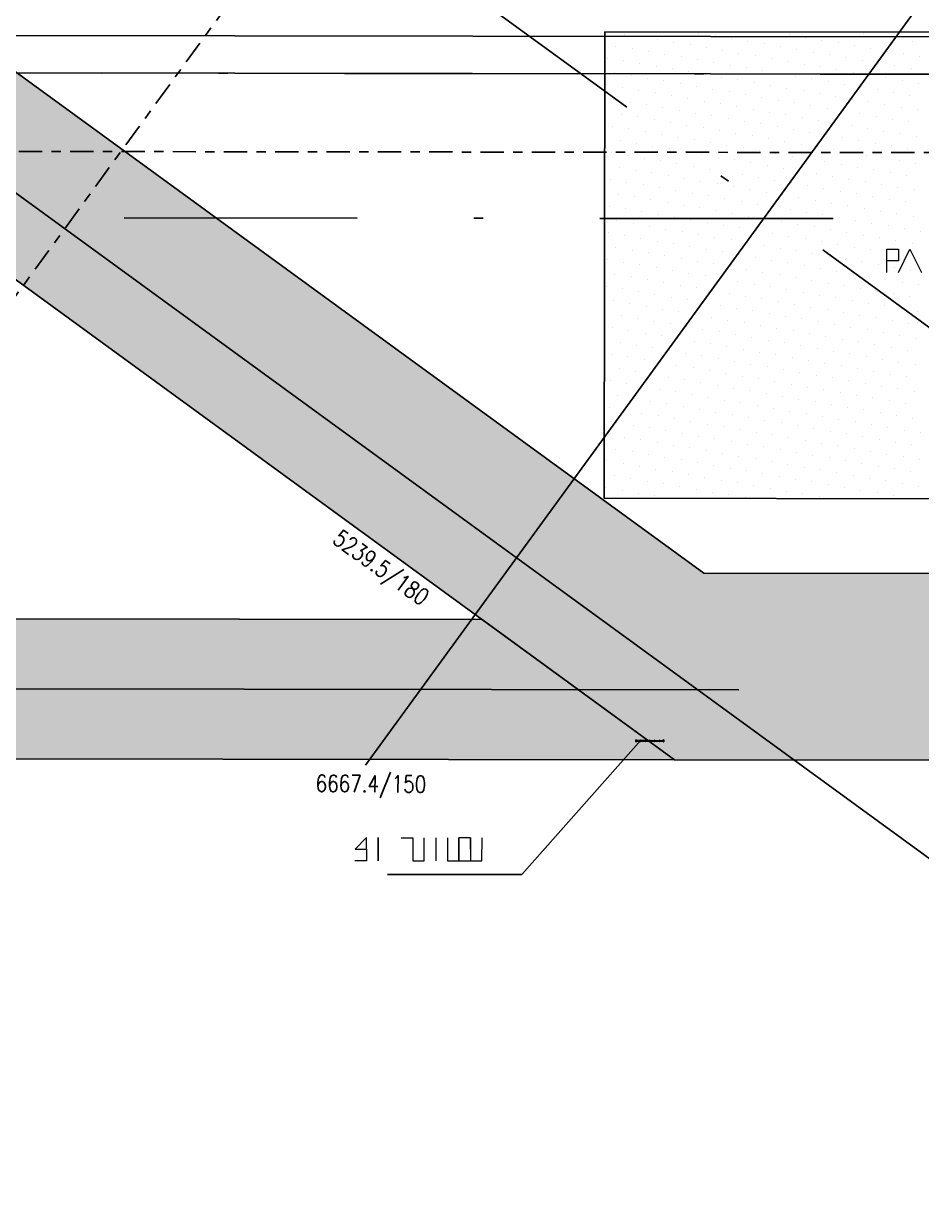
# Model space of a CAD drawing. Header units: millimetres. Extents: x 400382 to 401267, y 4543945 to 4544126.
# Drawn here: x 400726.16 to 400735.79, y 4544003.22 to 4544015.81 of the extents above; entities that cross this region are included whole.
import ezdxf
from ezdxf.enums import TextEntityAlignment as Align

# ---------------------------------------------------------------- set-up
doc = ezdxf.new("R2010")
doc.units = ezdxf.units.MM
for name, pattern in [('AKS', [3, 2.5, -0.25, 0, -0.25]), ('CENTER', [2, 1.25, -0.25, 0.25, -0.25]), ('CONTINU', [0]), ('DASHDOT2', [0.5, 0.25, -0.125, 0, -0.125])]:
    doc.linetypes.add(name, pattern=pattern)
for name, color, linetype in [('aks prota', 2, 'AKS'), ('kiriş prota', 6, 'Continuous'), ('kolon tarama prota', 252, 'Continuous'), ('lperde prota', 4, 'Continuous'), ('not yazısı prota', 6, 'Continuous'), ('not çizgisi prota', 4, 'Continuous'), ('perde prota', 1, 'Continuous'), ('PRT-AL-TUNEL_EKSENI', 14, 'DASHDOT2'), ('skesit prota', 7, 'Continuous'), ('st-s_kolon tarama', 252, 'Continuous'), ('st_s_su tutucu', 2, 'Continuous'), ('st_s_ölçü', 4, 'Continuous'), ('temel prota', 6, 'Continuous')]:
    doc.layers.add(name, color=color, linetype=linetype)
doc.styles.add('tkolon', font='romanstw.shx')

msp = doc.modelspace()

# ---------------------------------------------------------------- hatches: boundary and pattern name
at = {"layer": 'kolon tarama prota'}
h = msp.add_hatch(color=256, dxfattribs=at)
h.dxf.hatch_style = 1
h.paths.add_polyline_path([(400803.72632, 4544009.33707), (400715.93468, 4544073.28909), (400690.79298, 4544038.77523), (400692.00541, 4544037.89203), (400705.8401, 4544027.81608), (400705.82967, 4544017.50939), (400720.00495, 4544017.49169), (400733.14296, 4544007.9252), (400805.78903, 4544007.83448)])
h.paths.add_polyline_path([(400733.45489, 4544009.92483), (400720.72959, 4544019.1908), (400707.52936, 4544019.20728), (400707.54135, 4544028.80376), (400693.46935, 4544039.05249), (400716.49142, 4544070.65657), (400799.97638, 4544009.84175)], flags=16)
h.paths.add_polyline_path([(400750.0006, 4544017.95423), (400750.00216, 4544019.20424), (400747.90215, 4544019.20686), (400747.90058, 4544017.95685), (400746.43136, 4544017.95869), (400746.4411, 4544025.75874), (400750.64986, 4544025.75349), (400750.6483, 4544024.50348), (400752.74831, 4544024.50085), (400752.74935, 4544025.75086), (400762.30539, 4544025.73893), (400762.30436, 4544024.48873), (400764.03966, 4544024.48656), (400764.03148, 4544017.93671), (400761.73966, 4544017.93957), (400761.74122, 4544019.18958), (400759.64121, 4544019.1922), (400759.63964, 4544017.94219)], flags=0)
h.paths.add_polyline_path([(400750.30098, 4544018.25386), (400750.30254, 4544019.50387), (400747.60252, 4544019.50724), (400747.60096, 4544018.25723), (400746.73174, 4544018.25832), (400746.74073, 4544025.45836), (400750.34948, 4544025.45386), (400750.34792, 4544024.20385), (400753.04794, 4544024.20048), (400753.0495, 4544025.45049), (400762.00554, 4544025.4393), (400762.00398, 4544024.1891), (400763.73928, 4544024.18693), (400763.73185, 4544018.23709), (400762.04004, 4544018.2392), (400762.0416, 4544019.48921), (400759.34158, 4544019.49258), (400759.34002, 4544018.24257)], flags=0)
h.paths.add_polyline_path([(400728.48066, 4544057.22162), (400728.23818, 4544057.39825), (400729.41578, 4544059.01483), (400729.65826, 4544058.83819)], flags=0)
h = msp.add_hatch(color=256, dxfattribs=at)
h.dxf.hatch_style = 1
h.paths.add_polyline_path([(400733.14296, 4544007.9252), (400731.0794, 4544009.42779), (400667.58534, 4544009.50708), (400667.61644, 4544034.40725), (400689.44706, 4544034.37999), (400692.00541, 4544037.89203), (400690.79298, 4544038.77523), (400688.68464, 4544035.88095), (400666.4183, 4544035.90876), (400666.41512, 4544033.35874), (400666.01512, 4544033.35924), (400666.01462, 4544032.95924), (400666.41462, 4544032.95874), (400666.4075, 4544027.2587), (400666.0075, 4544027.2592), (400666.007, 4544026.8592), (400666.407, 4544026.8587), (400666.39476, 4544017.05863), (400665.99476, 4544017.05913), (400665.99426, 4544016.65913), (400666.39426, 4544016.65863), (400666.38715, 4544010.95859), (400665.98714, 4544010.95909), (400665.98664, 4544010.55909), (400666.38665, 4544010.55859), (400666.38346, 4544008.00857)])

# ---------------------------------------------------------------- linework, layer by layer
at = {"layer": 'aks prota', "ltscale": 10}
for p, q in [((400729.82769, 4544007.86582), (400757.32463, 4544045.61289)), ((400737.50905, 4544005.67262), (400688.48942, 4544041.38108)), ((400824.12934, 4544008.56158), (400660.93537, 4544008.76538))]:
    msp.add_line(p, q, dxfattribs=at)
at = {"layer": 'kiriş prota'}
msp.add_line((400665.99264, 4544015.35912), (400817.49366, 4544015.16992), dxfattribs=at)
at = {"layer": 'not yazısı prota'}
for p, q in [((400732.3874, 4544010.72617), (400732.39365, 4544015.7262)), ((400732.39365, 4544015.7262), (400741.39371, 4544015.71496)), ((400741.38746, 4544010.71493), (400732.3874, 4544010.72617))]:
    msp.add_line(p, q, dxfattribs=at)
at = {"layer": 'not çizgisi prota'}
msp.add_lwpolyline([(400732.78426, 4544008.13972), (400731.50488, 4544006.69388), (400730.06649, 4544006.69568)], dxfattribs=at)
at = {"layer": 'perde prota'}
for p, q in [((400720.72959, 4544019.1908), (400733.45489, 4544009.92483)), ((400733.14296, 4544007.9252), (400720.00495, 4544017.49169)), ((400733.45489, 4544009.92483), (400799.97638, 4544009.84175)), ((400731.0794, 4544009.42779), (400667.58534, 4544009.50708)), ((400733.14296, 4544007.9252), (400731.0794, 4544009.42779)), ((400666.38346, 4544008.00857), (400733.14296, 4544007.9252)), ((400805.78903, 4544007.83448), (400733.14296, 4544007.9252))]:
    msp.add_line(p, q, dxfattribs=at)
at = {"layer": 'PRT-AL-TUNEL_EKSENI', "ltscale": 10}
for p, q in [((400744.99527, 4544005.91038), (400691.19789, 4544045.09921)), ((400658.20408, 4544015.36885), (400821.39805, 4544015.16505)), ((400660.94168, 4544013.81542), (400824.13565, 4544013.61161))]:
    msp.add_line(p, q, dxfattribs=at)
at = {"layer": 'skesit prota', "linetype": 'CENTER', "ltscale": 0.2}
for p, q in [((400755.90468, 4544053.83686), (400717.41796, 4544001.00333)), ((400722.26236, 4544014.44816), (400801.22832, 4544014.34954))]:
    msp.add_line(p, q, dxfattribs=at)
at = {"layer": 'st-s_kolon tarama', "color": 253, "linetype": 'Continuous', "ltscale": 0.001}
for p, q in [((400732.60718, 4544015.70145), (400732.60718, 4544015.70145)), ((400732.78224, 4544015.67216), (400732.78224, 4544015.67216)), ((400733.40086, 4544015.71262), (400733.40086, 4544015.71262)), ((400733.57591, 4544015.68333), (400733.57591, 4544015.68333)), ((400734.19454, 4544015.72379), (400734.19454, 4544015.72379)), ((400734.36959, 4544015.6945), (400734.36959, 4544015.6945)), ((400734.54465, 4544015.66521), (400734.54465, 4544015.66521)), ((400735.16327, 4544015.70567), (400735.16327, 4544015.70567)), ((400735.33832, 4544015.67638), (400735.33832, 4544015.67638)), ((400732.51373, 4544015.57313), (400732.51373, 4544015.57313)), ((400732.68878, 4544015.54384), (400732.68878, 4544015.54384)), ((400732.95729, 4544015.64287), (400732.95729, 4544015.64287)), ((400733.13235, 4544015.61358), (400733.13235, 4544015.61358)), ((400733.3074, 4544015.58429), (400733.3074, 4544015.58429)), ((400733.48246, 4544015.555), (400733.48246, 4544015.555)), ((400733.75097, 4544015.65404), (400733.75097, 4544015.65404)), ((400733.92603, 4544015.62475), (400733.92603, 4544015.62475)), ((400734.10108, 4544015.59546), (400734.10108, 4544015.59546)), ((400734.27614, 4544015.56617), (400734.27614, 4544015.56617)), ((400734.45119, 4544015.53688), (400734.45119, 4544015.53688)), ((400734.7197, 4544015.63592), (400734.7197, 4544015.63592)), ((400734.89476, 4544015.60663), (400734.89476, 4544015.60663)), ((400735.06981, 4544015.57734), (400735.06981, 4544015.57734)), ((400735.24487, 4544015.54805), (400735.24487, 4544015.54805)), ((400735.51338, 4544015.64709), (400735.51338, 4544015.64709)), ((400735.68844, 4544015.6178), (400735.68844, 4544015.6178)), ((400732.42027, 4544015.4448), (400732.42027, 4544015.4448)), ((400732.59533, 4544015.41551), (400732.59533, 4544015.41551)), ((400732.86384, 4544015.51455), (400732.86384, 4544015.51455)), ((400733.03889, 4544015.48526), (400733.03889, 4544015.48526)), ((400733.21395, 4544015.45597), (400733.21395, 4544015.45597)), ((400733.389, 4544015.42668), (400733.389, 4544015.42668)), ((400733.65752, 4544015.52571), (400733.65752, 4544015.52571)), ((400733.83257, 4544015.49642), (400733.83257, 4544015.49642)), ((400734.00763, 4544015.46713), (400734.00763, 4544015.46713)), ((400734.18268, 4544015.43784), (400734.18268, 4544015.43784)), ((400734.35774, 4544015.40855), (400734.35774, 4544015.40855)), ((400734.62625, 4544015.50759), (400734.62625, 4544015.50759)), ((400734.8013, 4544015.4783), (400734.8013, 4544015.4783)), ((400734.97636, 4544015.44901), (400734.97636, 4544015.44901)), ((400735.15142, 4544015.41972), (400735.15142, 4544015.41972)), ((400735.41993, 4544015.51876), (400735.41993, 4544015.51876)), ((400735.59498, 4544015.48947), (400735.59498, 4544015.48947)), ((400735.77004, 4544015.46018), (400735.77004, 4544015.46018)), ((400732.50187, 4544015.28718), (400732.50187, 4544015.28718)), ((400732.77038, 4544015.38622), (400732.77038, 4544015.38622)), ((400732.94544, 4544015.35693), (400732.94544, 4544015.35693)), ((400733.12049, 4544015.32764), (400733.12049, 4544015.32764)), ((400733.29555, 4544015.29835), (400733.29555, 4544015.29835)), ((400733.56406, 4544015.39739), (400733.56406, 4544015.39739)), ((400733.73912, 4544015.3681), (400733.73912, 4544015.3681)), ((400733.91417, 4544015.33881), (400733.91417, 4544015.33881)), ((400734.08923, 4544015.30951), (400734.08923, 4544015.30951)), ((400734.53279, 4544015.37926), (400734.53279, 4544015.37926)), ((400734.70785, 4544015.34997), (400734.70785, 4544015.34997)), ((400734.88291, 4544015.32068), (400734.88291, 4544015.32068)), ((400735.05796, 4544015.29139), (400735.05796, 4544015.29139)), ((400735.32647, 4544015.39043), (400735.32647, 4544015.39043)), ((400735.50153, 4544015.36114), (400735.50153, 4544015.36114)), ((400735.67658, 4544015.33185), (400735.67658, 4544015.33185)), ((400732.40842, 4544015.15885), (400732.40842, 4544015.15885)), ((400732.67693, 4544015.25789), (400732.67693, 4544015.25789)), ((400732.85198, 4544015.2286), (400732.85198, 4544015.2286)), ((400733.02704, 4544015.19931), (400733.02704, 4544015.19931)), ((400733.2021, 4544015.17002), (400733.2021, 4544015.17002)), ((400733.47061, 4544015.26906), (400733.47061, 4544015.26906)), ((400733.64566, 4544015.23977), (400733.64566, 4544015.23977)), ((400733.82072, 4544015.21048), (400733.82072, 4544015.21048)), ((400733.99577, 4544015.18119), (400733.99577, 4544015.18119)), ((400734.26428, 4544015.28022), (400734.26428, 4544015.28022)), ((400734.43934, 4544015.25093), (400734.43934, 4544015.25093)), ((400734.6144, 4544015.22164), (400734.6144, 4544015.22164)), ((400734.78945, 4544015.19235), (400734.78945, 4544015.19235)), ((400734.96451, 4544015.16306), (400734.96451, 4544015.16306)), ((400735.23302, 4544015.2621), (400735.23302, 4544015.2621)), ((400735.40807, 4544015.23281), (400735.40807, 4544015.23281)), ((400735.58313, 4544015.20352), (400735.58313, 4544015.20352)), ((400735.75818, 4544015.17423), (400735.75818, 4544015.17423)), ((400732.58347, 4544015.12956), (400732.58347, 4544015.12956)), ((400732.75853, 4544015.10027), (400732.75853, 4544015.10027)), ((400732.93359, 4544015.07098), (400732.93359, 4544015.07098)), ((400733.10864, 4544015.04169), (400733.10864, 4544015.04169)), ((400733.37715, 4544015.14073), (400733.37715, 4544015.14073)), ((400733.55221, 4544015.11144), (400733.55221, 4544015.11144)), ((400733.72726, 4544015.08215), (400733.72726, 4544015.08215)), ((400733.90232, 4544015.05286), (400733.90232, 4544015.05286)), ((400734.17083, 4544015.1519), (400734.17083, 4544015.1519)), ((400734.34589, 4544015.12261), (400734.34589, 4544015.12261)), ((400734.52094, 4544015.09332), (400734.52094, 4544015.09332)), ((400734.696, 4544015.06403), (400734.696, 4544015.06403)), ((400734.87105, 4544015.03474), (400734.87105, 4544015.03474)), ((400735.13956, 4544015.13377), (400735.13956, 4544015.13377)), ((400735.31462, 4544015.10448), (400735.31462, 4544015.10448)), ((400735.48967, 4544015.07519), (400735.48967, 4544015.07519)), ((400735.66473, 4544015.0459), (400735.66473, 4544015.0459)), ((400732.49002, 4544015.00123), (400732.49002, 4544015.00123)), ((400732.66508, 4544014.97194), (400732.66508, 4544014.97194)), ((400732.84013, 4544014.94265), (400732.84013, 4544014.94265)), ((400733.01519, 4544014.91336), (400733.01519, 4544014.91336)), ((400733.2837, 4544015.0124), (400733.2837, 4544015.0124)), ((400733.45875, 4544014.98311), (400733.45875, 4544014.98311)), ((400733.63381, 4544014.95382), (400733.63381, 4544014.95382)), ((400733.80886, 4544014.92453), (400733.80886, 4544014.92453)), ((400734.07737, 4544015.02357), (400734.07737, 4544015.02357)), ((400734.25243, 4544014.99428), (400734.25243, 4544014.99428)), ((400734.42749, 4544014.96499), (400734.42749, 4544014.96499)), ((400734.60254, 4544014.9357), (400734.60254, 4544014.9357)), ((400734.7776, 4544014.90641), (400734.7776, 4544014.90641)), ((400735.04611, 4544015.00545), (400735.04611, 4544015.00545)), ((400735.22116, 4544014.97616), (400735.22116, 4544014.97616)), ((400735.39622, 4544014.94687), (400735.39622, 4544014.94687)), ((400735.57128, 4544014.91758), (400735.57128, 4544014.91758)), ((400732.39657, 4544014.8729), (400732.39657, 4544014.8729)), ((400732.57162, 4544014.84361), (400732.57162, 4544014.84361)), ((400732.74668, 4544014.81432), (400732.74668, 4544014.81432)), ((400732.92173, 4544014.78503), (400732.92173, 4544014.78503)), ((400733.19024, 4544014.88407), (400733.19024, 4544014.88407)), ((400733.3653, 4544014.85478), (400733.3653, 4544014.85478)), ((400733.54035, 4544014.82549), (400733.54035, 4544014.82549)), ((400733.71541, 4544014.7962), (400733.71541, 4544014.7962)), ((400733.98392, 4544014.89524), (400733.98392, 4544014.89524)), ((400734.15898, 4544014.86595), (400734.15898, 4544014.86595)), ((400734.33403, 4544014.83666), (400734.33403, 4544014.83666)), ((400734.50909, 4544014.80737), (400734.50909, 4544014.80737)), ((400734.68414, 4544014.77808), (400734.68414, 4544014.77808)), ((400734.95265, 4544014.87712), (400734.95265, 4544014.87712)), ((400735.12771, 4544014.84783), (400735.12771, 4544014.84783)), ((400735.30277, 4544014.81854), (400735.30277, 4544014.81854)), ((400735.47782, 4544014.78925), (400735.47782, 4544014.78925)), ((400735.74633, 4544014.88829), (400735.74633, 4544014.88829)), ((400732.47817, 4544014.71528), (400732.47817, 4544014.71528)), ((400732.65322, 4544014.68599), (400732.65322, 4544014.68599)), ((400732.82828, 4544014.6567), (400732.82828, 4544014.6567)), ((400733.09679, 4544014.75574), (400733.09679, 4544014.75574)), ((400733.27184, 4544014.72645), (400733.27184, 4544014.72645)), ((400733.4469, 4544014.69716), (400733.4469, 4544014.69716)), ((400733.62196, 4544014.66787), (400733.62196, 4544014.66787)), ((400733.89047, 4544014.76691), (400733.89047, 4544014.76691)), ((400734.06552, 4544014.73762), (400734.06552, 4544014.73762)), ((400734.24058, 4544014.70833), (400734.24058, 4544014.70833)), ((400734.41563, 4544014.67904), (400734.41563, 4544014.67904)), ((400734.8592, 4544014.74879), (400734.8592, 4544014.74879)), ((400735.03425, 4544014.7195), (400735.03425, 4544014.7195)), ((400735.20931, 4544014.69021), (400735.20931, 4544014.69021)), ((400735.38437, 4544014.66092), (400735.38437, 4544014.66092)), ((400735.65288, 4544014.75996), (400735.65288, 4544014.75996)), ((400732.55977, 4544014.55767), (400732.55977, 4544014.55767)), ((400732.73482, 4544014.52838), (400732.73482, 4544014.52838)), ((400733.00333, 4544014.62741), (400733.00333, 4544014.62741)), ((400733.17839, 4544014.59812), (400733.17839, 4544014.59812)), ((400733.35345, 4544014.56883), (400733.35345, 4544014.56883)), ((400733.5285, 4544014.53954), (400733.5285, 4544014.53954)), ((400733.79701, 4544014.63858), (400733.79701, 4544014.63858)), ((400733.97207, 4544014.60929), (400733.97207, 4544014.60929)), ((400734.14712, 4544014.58), (400734.14712, 4544014.58)), ((400734.32218, 4544014.55071), (400734.32218, 4544014.55071)), ((400734.59069, 4544014.64975), (400734.59069, 4544014.64975)), ((400734.76574, 4544014.62046), (400734.76574, 4544014.62046)), ((400734.9408, 4544014.59117), (400734.9408, 4544014.59117)), ((400735.11586, 4544014.56188), (400735.11586, 4544014.56188)), ((400735.29091, 4544014.53259), (400735.29091, 4544014.53259)), ((400735.55942, 4544014.63163), (400735.55942, 4544014.63163)), ((400735.73448, 4544014.60234), (400735.73448, 4544014.60234)), ((400732.46631, 4544014.42934), (400732.46631, 4544014.42934)), ((400732.64137, 4544014.40005), (400732.64137, 4544014.40005)), ((400732.90988, 4544014.49909), (400732.90988, 4544014.49909)), ((400733.08494, 4544014.4698), (400733.08494, 4544014.4698)), ((400733.25999, 4544014.44051), (400733.25999, 4544014.44051)), ((400733.43505, 4544014.41122), (400733.43505, 4544014.41122)), ((400733.70356, 4544014.51025), (400733.70356, 4544014.51025)), ((400733.87861, 4544014.48096), (400733.87861, 4544014.48096)), ((400734.05367, 4544014.45167), (400734.05367, 4544014.45167)), ((400734.22872, 4544014.42238), (400734.22872, 4544014.42238)), ((400734.49723, 4544014.52142), (400734.49723, 4544014.52142)), ((400734.67229, 4544014.49213), (400734.67229, 4544014.49213)), ((400734.84735, 4544014.46284), (400734.84735, 4544014.46284)), ((400735.0224, 4544014.43355), (400735.0224, 4544014.43355)), ((400735.19746, 4544014.40426), (400735.19746, 4544014.40426)), ((400735.46597, 4544014.5033), (400735.46597, 4544014.5033)), ((400735.64102, 4544014.47401), (400735.64102, 4544014.47401)), ((400732.81643, 4544014.37076), (400732.81643, 4544014.37076)), ((400732.99148, 4544014.34147), (400732.99148, 4544014.34147)), ((400733.16654, 4544014.31218), (400733.16654, 4544014.31218)), ((400733.34159, 4544014.28289), (400733.34159, 4544014.28289)), ((400733.6101, 4544014.38192), (400733.6101, 4544014.38192)), ((400733.78516, 4544014.35263), (400733.78516, 4544014.35263)), ((400733.96021, 4544014.32334), (400733.96021, 4544014.32334)), ((400734.13527, 4544014.29405), (400734.13527, 4544014.29405)), ((400734.40378, 4544014.39309), (400734.40378, 4544014.39309)), ((400734.57884, 4544014.3638), (400734.57884, 4544014.3638)), ((400734.75389, 4544014.33451), (400734.75389, 4544014.33451)), ((400734.92895, 4544014.30522), (400734.92895, 4544014.30522)), ((400735.104, 4544014.27593), (400735.104, 4544014.27593)), ((400735.37251, 4544014.37497), (400735.37251, 4544014.37497)), ((400735.54757, 4544014.34568), (400735.54757, 4544014.34568)), ((400735.72262, 4544014.31639), (400735.72262, 4544014.31639)), ((400732.54792, 4544014.27172), (400732.54792, 4544014.27172)), ((400732.72297, 4544014.24243), (400732.72297, 4544014.24243)), ((400732.89803, 4544014.21314), (400732.89803, 4544014.21314)), ((400733.07308, 4544014.18385), (400733.07308, 4544014.18385)), ((400733.24814, 4544014.15456), (400733.24814, 4544014.15456)), ((400733.51665, 4544014.2536), (400733.51665, 4544014.2536)), ((400733.6917, 4544014.22431), (400733.6917, 4544014.22431)), ((400733.86676, 4544014.19502), (400733.86676, 4544014.19502)), ((400734.04182, 4544014.16573), (400734.04182, 4544014.16573)), ((400734.31033, 4544014.26476), (400734.31033, 4544014.26476)), ((400734.48538, 4544014.23547), (400734.48538, 4544014.23547)), ((400734.66044, 4544014.20618), (400734.66044, 4544014.20618)), ((400734.83549, 4544014.17689), (400734.83549, 4544014.17689)), ((400735.27906, 4544014.24664), (400735.27906, 4544014.24664)), ((400735.45411, 4544014.21735), (400735.45411, 4544014.21735)), ((400735.62917, 4544014.18806), (400735.62917, 4544014.18806)), ((400732.45446, 4544014.14339), (400732.45446, 4544014.14339)), ((400732.62952, 4544014.1141), (400732.62952, 4544014.1141)), ((400732.80457, 4544014.08481), (400732.80457, 4544014.08481)), ((400732.97963, 4544014.05552), (400732.97963, 4544014.05552)), ((400733.15468, 4544014.02623), (400733.15468, 4544014.02623)), ((400733.42319, 4544014.12527), (400733.42319, 4544014.12527)), ((400733.59825, 4544014.09598), (400733.59825, 4544014.09598)), ((400733.77331, 4544014.06669), (400733.77331, 4544014.06669)), ((400733.94836, 4544014.0374), (400733.94836, 4544014.0374)), ((400734.21687, 4544014.13644), (400734.21687, 4544014.13644)), ((400734.39193, 4544014.10715), (400734.39193, 4544014.10715)), ((400734.56698, 4544014.07786), (400734.56698, 4544014.07786)), ((400734.74204, 4544014.04857), (400734.74204, 4544014.04857)), ((400735.01055, 4544014.1476), (400735.01055, 4544014.1476)), ((400735.1856, 4544014.11831), (400735.1856, 4544014.11831)), ((400735.36066, 4544014.08902), (400735.36066, 4544014.08902)), ((400735.53572, 4544014.05973), (400735.53572, 4544014.05973)), ((400735.71077, 4544014.03044), (400735.71077, 4544014.03044)), ((400732.53606, 4544013.98577), (400732.53606, 4544013.98577)), ((400732.71112, 4544013.95648), (400732.71112, 4544013.95648)), ((400732.88617, 4544013.92719), (400732.88617, 4544013.92719)), ((400733.06123, 4544013.8979), (400733.06123, 4544013.8979)), ((400733.32974, 4544013.99694), (400733.32974, 4544013.99694)), ((400733.5048, 4544013.96765), (400733.5048, 4544013.96765)), ((400733.67985, 4544013.93836), (400733.67985, 4544013.93836)), ((400733.85491, 4544013.90907), (400733.85491, 4544013.90907)), ((400734.12342, 4544014.00811), (400734.12342, 4544014.00811)), ((400734.29847, 4544013.97882), (400734.29847, 4544013.97882)), ((400734.47353, 4544013.94953), (400734.47353, 4544013.94953)), ((400734.64858, 4544013.92024), (400734.64858, 4544013.92024)), ((400734.91709, 4544014.01928), (400734.91709, 4544014.01928)), ((400735.09215, 4544013.98999), (400735.09215, 4544013.98999)), ((400735.26721, 4544013.9607), (400735.26721, 4544013.9607)), ((400735.44226, 4544013.93141), (400735.44226, 4544013.93141)), ((400735.61732, 4544013.90212), (400735.61732, 4544013.90212)), ((400732.44261, 4544013.85744), (400732.44261, 4544013.85744)), ((400732.61766, 4544013.82815), (400732.61766, 4544013.82815)), ((400732.79272, 4544013.79886), (400732.79272, 4544013.79886)), ((400733.23629, 4544013.86861), (400733.23629, 4544013.86861)), ((400733.41134, 4544013.83932), (400733.41134, 4544013.83932)), ((400733.5864, 4544013.81003), (400733.5864, 4544013.81003)), ((400733.76145, 4544013.78074), (400733.76145, 4544013.78074)), ((400734.02996, 4544013.87978), (400734.02996, 4544013.87978)), ((400734.20502, 4544013.85049), (400734.20502, 4544013.85049)), ((400734.38007, 4544013.8212), (400734.38007, 4544013.8212)), ((400734.55513, 4544013.79191), (400734.55513, 4544013.79191)), ((400734.82364, 4544013.89095), (400734.82364, 4544013.89095)), ((400734.9987, 4544013.86166), (400734.9987, 4544013.86166)), ((400735.17375, 4544013.83237), (400735.17375, 4544013.83237)), ((400735.34881, 4544013.80308), (400735.34881, 4544013.80308)), ((400735.52386, 4544013.77379), (400735.52386, 4544013.77379)), ((400732.52421, 4544013.69982), (400732.52421, 4544013.69982)), ((400732.69927, 4544013.67053), (400732.69927, 4544013.67053)), ((400732.96778, 4544013.76957), (400732.96778, 4544013.76957)), ((400733.14283, 4544013.74028), (400733.14283, 4544013.74028)), ((400733.31789, 4544013.71099), (400733.31789, 4544013.71099)), ((400733.49294, 4544013.6817), (400733.49294, 4544013.6817)), ((400733.668, 4544013.65241), (400733.668, 4544013.65241)), ((400733.93651, 4544013.75145), (400733.93651, 4544013.75145)), ((400734.11156, 4544013.72216), (400734.11156, 4544013.72216)), ((400734.28662, 4544013.69287), (400734.28662, 4544013.69287)), ((400734.46168, 4544013.66358), (400734.46168, 4544013.66358)), ((400734.73019, 4544013.76262), (400734.73019, 4544013.76262)), ((400734.90524, 4544013.73333), (400734.90524, 4544013.73333)), ((400735.0803, 4544013.70404), (400735.0803, 4544013.70404)), ((400735.25535, 4544013.67475), (400735.25535, 4544013.67475)), ((400735.43041, 4544013.64546), (400735.43041, 4544013.64546)), ((400735.69892, 4544013.7445), (400735.69892, 4544013.7445)), ((400732.43075, 4544013.5715), (400732.43075, 4544013.5715)), ((400732.60581, 4544013.54221), (400732.60581, 4544013.54221)), ((400732.87432, 4544013.64124), (400732.87432, 4544013.64124)), ((400733.04938, 4544013.61195), (400733.04938, 4544013.61195)), ((400733.22443, 4544013.58266), (400733.22443, 4544013.58266)), ((400733.39949, 4544013.55337), (400733.39949, 4544013.55337)), ((400733.57454, 4544013.52408), (400733.57454, 4544013.52408)), ((400733.84305, 4544013.62312), (400733.84305, 4544013.62312)), ((400734.01811, 4544013.59383), (400734.01811, 4544013.59383)), ((400734.19317, 4544013.56454), (400734.19317, 4544013.56454)), ((400734.36822, 4544013.53525), (400734.36822, 4544013.53525)), ((400734.63673, 4544013.63429), (400734.63673, 4544013.63429)), ((400734.81179, 4544013.605), (400734.81179, 4544013.605)), ((400734.98684, 4544013.57571), (400734.98684, 4544013.57571)), ((400735.1619, 4544013.54642), (400735.1619, 4544013.54642)), ((400735.60546, 4544013.61617), (400735.60546, 4544013.61617)), ((400735.78052, 4544013.58688), (400735.78052, 4544013.58688)), ((400732.51236, 4544013.41388), (400732.51236, 4544013.41388)), ((400732.78087, 4544013.51292), (400732.78087, 4544013.51292)), ((400732.95592, 4544013.48363), (400732.95592, 4544013.48363)), ((400733.13098, 4544013.45433), (400733.13098, 4544013.45433)), ((400733.30603, 4544013.42504), (400733.30603, 4544013.42504)), ((400733.48109, 4544013.39575), (400733.48109, 4544013.39575)), ((400733.7496, 4544013.49479), (400733.7496, 4544013.49479)), ((400733.92466, 4544013.4655), (400733.92466, 4544013.4655)), ((400734.09971, 4544013.43621), (400734.09971, 4544013.43621)), ((400734.27477, 4544013.40692), (400734.27477, 4544013.40692)), ((400734.54328, 4544013.50596), (400734.54328, 4544013.50596)), ((400734.71833, 4544013.47667), (400734.71833, 4544013.47667)), ((400734.89339, 4544013.44738), (400734.89339, 4544013.44738)), ((400735.06844, 4544013.41809), (400735.06844, 4544013.41809)), ((400735.33695, 4544013.51713), (400735.33695, 4544013.51713)), ((400735.51201, 4544013.48784), (400735.51201, 4544013.48784)), ((400735.68707, 4544013.45855), (400735.68707, 4544013.45855)), ((400732.4189, 4544013.28555), (400732.4189, 4544013.28555)), ((400732.68741, 4544013.38459), (400732.68741, 4544013.38459)), ((400732.86247, 4544013.3553), (400732.86247, 4544013.3553)), ((400733.03752, 4544013.32601), (400733.03752, 4544013.32601)), ((400733.21258, 4544013.29672), (400733.21258, 4544013.29672)), ((400733.38764, 4544013.26743), (400733.38764, 4544013.26743)), ((400733.65615, 4544013.36646), (400733.65615, 4544013.36646)), ((400733.8312, 4544013.33717), (400733.8312, 4544013.33717)), ((400734.00626, 4544013.30788), (400734.00626, 4544013.30788)), ((400734.18131, 4544013.27859), (400734.18131, 4544013.27859)), ((400734.44982, 4544013.37763), (400734.44982, 4544013.37763)), ((400734.62488, 4544013.34834), (400734.62488, 4544013.34834)), ((400734.79993, 4544013.31905), (400734.79993, 4544013.31905)), ((400734.97499, 4544013.28976), (400734.97499, 4544013.28976)), ((400735.2435, 4544013.3888), (400735.2435, 4544013.3888)), ((400735.41856, 4544013.35951), (400735.41856, 4544013.35951)), ((400735.59361, 4544013.33022), (400735.59361, 4544013.33022)), ((400735.76867, 4544013.30093), (400735.76867, 4544013.30093)), ((400732.59396, 4544013.25626), (400732.59396, 4544013.25626)), ((400732.76901, 4544013.22697), (400732.76901, 4544013.22697)), ((400732.94407, 4544013.19768), (400732.94407, 4544013.19768)), ((400733.11912, 4544013.16839), (400733.11912, 4544013.16839)), ((400733.56269, 4544013.23814), (400733.56269, 4544013.23814)), ((400733.73775, 4544013.20885), (400733.73775, 4544013.20885)), ((400733.9128, 4544013.17956), (400733.9128, 4544013.17956)), ((400734.08786, 4544013.15027), (400734.08786, 4544013.15027)), ((400734.35637, 4544013.2493), (400734.35637, 4544013.2493)), ((400734.53142, 4544013.22001), (400734.53142, 4544013.22001)), ((400734.70648, 4544013.19072), (400734.70648, 4544013.19072)), ((400734.88154, 4544013.16143), (400734.88154, 4544013.16143)), ((400735.15005, 4544013.26047), (400735.15005, 4544013.26047)), ((400735.3251, 4544013.23118), (400735.3251, 4544013.23118)), ((400735.50016, 4544013.20189), (400735.50016, 4544013.20189)), ((400735.67521, 4544013.1726), (400735.67521, 4544013.1726)), ((400732.5005, 4544013.12793), (400732.5005, 4544013.12793)), ((400732.67556, 4544013.09864), (400732.67556, 4544013.09864)), ((400732.85061, 4544013.06935), (400732.85061, 4544013.06935)), ((400733.02567, 4544013.04006), (400733.02567, 4544013.04006)), ((400733.29418, 4544013.1391), (400733.29418, 4544013.1391)), ((400733.46924, 4544013.10981), (400733.46924, 4544013.10981)), ((400733.64429, 4544013.08052), (400733.64429, 4544013.08052)), ((400733.81935, 4544013.05123), (400733.81935, 4544013.05123)), ((400733.9944, 4544013.02194), (400733.9944, 4544013.02194)), ((400734.26291, 4544013.12098), (400734.26291, 4544013.12098)), ((400734.43797, 4544013.09169), (400734.43797, 4544013.09169)), ((400734.61303, 4544013.0624), (400734.61303, 4544013.0624)), ((400734.78808, 4544013.03311), (400734.78808, 4544013.03311)), ((400735.05659, 4544013.13214), (400735.05659, 4544013.13214)), ((400735.23165, 4544013.10285), (400735.23165, 4544013.10285)), ((400735.4067, 4544013.07356), (400735.4067, 4544013.07356)), ((400735.58176, 4544013.04427), (400735.58176, 4544013.04427)), ((400735.75681, 4544013.01498), (400735.75681, 4544013.01498)), ((400732.40705, 4544012.9996), (400732.40705, 4544012.9996)), ((400732.5821, 4544012.97031), (400732.5821, 4544012.97031)), ((400732.75716, 4544012.94102), (400732.75716, 4544012.94102)), ((400732.93222, 4544012.91173), (400732.93222, 4544012.91173)), ((400733.20073, 4544013.01077), (400733.20073, 4544013.01077)), ((400733.37578, 4544012.98148), (400733.37578, 4544012.98148)), ((400733.55084, 4544012.95219), (400733.55084, 4544012.95219)), ((400733.72589, 4544012.9229), (400733.72589, 4544012.9229)), ((400733.90095, 4544012.89361), (400733.90095, 4544012.89361)), ((400734.16946, 4544012.99265), (400734.16946, 4544012.99265)), ((400734.34452, 4544012.96336), (400734.34452, 4544012.96336)), ((400734.51957, 4544012.93407), (400734.51957, 4544012.93407)), ((400734.69463, 4544012.90478), (400734.69463, 4544012.90478)), ((400734.96314, 4544013.00382), (400734.96314, 4544013.00382)), ((400735.13819, 4544012.97453), (400735.13819, 4544012.97453)), ((400735.31325, 4544012.94524), (400735.31325, 4544012.94524)), ((400735.4883, 4544012.91594), (400735.4883, 4544012.91594)), ((400732.48865, 4544012.84198), (400732.48865, 4544012.84198)), ((400732.66371, 4544012.81269), (400732.66371, 4544012.81269)), ((400732.83876, 4544012.7834), (400732.83876, 4544012.7834)), ((400733.10727, 4544012.88244), (400733.10727, 4544012.88244)), ((400733.28233, 4544012.85315), (400733.28233, 4544012.85315)), ((400733.45738, 4544012.82386), (400733.45738, 4544012.82386)), ((400733.63244, 4544012.79457), (400733.63244, 4544012.79457)), ((400733.80749, 4544012.76528), (400733.80749, 4544012.76528)), ((400734.07601, 4544012.86432), (400734.07601, 4544012.86432)), ((400734.25106, 4544012.83503), (400734.25106, 4544012.83503)), ((400734.42612, 4544012.80574), (400734.42612, 4544012.80574)), ((400734.60117, 4544012.77645), (400734.60117, 4544012.77645)), ((400734.86968, 4544012.87549), (400734.86968, 4544012.87549)), ((400735.04474, 4544012.8462), (400735.04474, 4544012.8462)), ((400735.21979, 4544012.81691), (400735.21979, 4544012.81691)), ((400735.39485, 4544012.78762), (400735.39485, 4544012.78762)), ((400735.66336, 4544012.88665), (400735.66336, 4544012.88665)), ((400732.3952, 4544012.71365), (400732.3952, 4544012.71365)), ((400732.57025, 4544012.68436), (400732.57025, 4544012.68436)), ((400732.74531, 4544012.65507), (400732.74531, 4544012.65507)), ((400733.01382, 4544012.75411), (400733.01382, 4544012.75411)), ((400733.18887, 4544012.72482), (400733.18887, 4544012.72482)), ((400733.36393, 4544012.69553), (400733.36393, 4544012.69553)), ((400733.53898, 4544012.66624), (400733.53898, 4544012.66624)), ((400733.98255, 4544012.73599), (400733.98255, 4544012.73599)), ((400734.15761, 4544012.7067), (400734.15761, 4544012.7067)), ((400734.33266, 4544012.67741), (400734.33266, 4544012.67741)), ((400734.50772, 4544012.64812), (400734.50772, 4544012.64812)), ((400734.77623, 4544012.74716), (400734.77623, 4544012.74716)), ((400734.95128, 4544012.71787), (400734.95128, 4544012.71787)), ((400735.12634, 4544012.68858), (400735.12634, 4544012.68858)), ((400735.3014, 4544012.65929), (400735.3014, 4544012.65929)), ((400735.56991, 4544012.75833), (400735.56991, 4544012.75833)), ((400735.74496, 4544012.72904), (400735.74496, 4544012.72904)), ((400732.4768, 4544012.55604), (400732.4768, 4544012.55604)), ((400732.65185, 4544012.52674), (400732.65185, 4544012.52674)), ((400732.92036, 4544012.62578), (400732.92036, 4544012.62578)), ((400733.09542, 4544012.59649), (400733.09542, 4544012.59649)), ((400733.27047, 4544012.5672), (400733.27047, 4544012.5672)), ((400733.44553, 4544012.53791), (400733.44553, 4544012.53791)), ((400733.71404, 4544012.63695), (400733.71404, 4544012.63695)), ((400733.8891, 4544012.60766), (400733.8891, 4544012.60766)), ((400734.06415, 4544012.57837), (400734.06415, 4544012.57837)), ((400734.23921, 4544012.54908), (400734.23921, 4544012.54908)), ((400734.41426, 4544012.51979), (400734.41426, 4544012.51979)), ((400734.68277, 4544012.61883), (400734.68277, 4544012.61883)), ((400734.85783, 4544012.58954), (400734.85783, 4544012.58954)), ((400735.03289, 4544012.56025), (400735.03289, 4544012.56025)), ((400735.20794, 4544012.53096), (400735.20794, 4544012.53096)), ((400735.47645, 4544012.63), (400735.47645, 4544012.63)), ((400735.65151, 4544012.60071), (400735.65151, 4544012.60071)), ((400732.5584, 4544012.39842), (400732.5584, 4544012.39842)), ((400732.82691, 4544012.49745), (400732.82691, 4544012.49745)), ((400733.00196, 4544012.46816), (400733.00196, 4544012.46816)), ((400733.17702, 4544012.43887), (400733.17702, 4544012.43887)), ((400733.35208, 4544012.40958), (400733.35208, 4544012.40958)), ((400733.62059, 4544012.50862), (400733.62059, 4544012.50862)), ((400733.79564, 4544012.47933), (400733.79564, 4544012.47933)), ((400733.9707, 4544012.45004), (400733.9707, 4544012.45004)), ((400734.14575, 4544012.42075), (400734.14575, 4544012.42075)), ((400734.32081, 4544012.39146), (400734.32081, 4544012.39146)), ((400734.58932, 4544012.4905), (400734.58932, 4544012.4905)), ((400734.76438, 4544012.46121), (400734.76438, 4544012.46121)), ((400734.93943, 4544012.43192), (400734.93943, 4544012.43192)), ((400735.11449, 4544012.40263), (400735.11449, 4544012.40263)), ((400735.383, 4544012.50167), (400735.383, 4544012.50167)), ((400735.55805, 4544012.47238), (400735.55805, 4544012.47238)), ((400735.73311, 4544012.44309), (400735.73311, 4544012.44309)), ((400732.46494, 4544012.27009), (400732.46494, 4544012.27009)), ((400732.73345, 4544012.36913), (400732.73345, 4544012.36913)), ((400732.90851, 4544012.33984), (400732.90851, 4544012.33984)), ((400733.08357, 4544012.31055), (400733.08357, 4544012.31055)), ((400733.25862, 4544012.28126), (400733.25862, 4544012.28126)), ((400733.52713, 4544012.38029), (400733.52713, 4544012.38029)), ((400733.70219, 4544012.351), (400733.70219, 4544012.351)), ((400733.87724, 4544012.32171), (400733.87724, 4544012.32171)), ((400734.0523, 4544012.29242), (400734.0523, 4544012.29242)), ((400734.22735, 4544012.26313), (400734.22735, 4544012.26313)), ((400734.49586, 4544012.36217), (400734.49586, 4544012.36217)), ((400734.67092, 4544012.33288), (400734.67092, 4544012.33288)), ((400734.84598, 4544012.30359), (400734.84598, 4544012.30359)), ((400735.02103, 4544012.2743), (400735.02103, 4544012.2743)), ((400735.28954, 4544012.37334), (400735.28954, 4544012.37334)), ((400735.4646, 4544012.34405), (400735.4646, 4544012.34405)), ((400735.63965, 4544012.31476), (400735.63965, 4544012.31476)), ((400732.64, 4544012.2408), (400732.64, 4544012.2408)), ((400732.81506, 4544012.21151), (400732.81506, 4544012.21151)), ((400732.99011, 4544012.18222), (400732.99011, 4544012.18222)), ((400733.16517, 4544012.15293), (400733.16517, 4544012.15293)), ((400733.43368, 4544012.25197), (400733.43368, 4544012.25197)), ((400733.60873, 4544012.22268), (400733.60873, 4544012.22268)), ((400733.78379, 4544012.19339), (400733.78379, 4544012.19339)), ((400733.95884, 4544012.1641), (400733.95884, 4544012.1641)), ((400734.1339, 4544012.13481), (400734.1339, 4544012.13481)), ((400734.40241, 4544012.23384), (400734.40241, 4544012.23384)), ((400734.57747, 4544012.20455), (400734.57747, 4544012.20455)), ((400734.75252, 4544012.17526), (400734.75252, 4544012.17526)), ((400734.92758, 4544012.14597), (400734.92758, 4544012.14597)), ((400735.19609, 4544012.24501), (400735.19609, 4544012.24501)), ((400735.37114, 4544012.21572), (400735.37114, 4544012.21572)), ((400735.5462, 4544012.18643), (400735.5462, 4544012.18643)), ((400735.72126, 4544012.15714), (400735.72126, 4544012.15714)), ((400732.54655, 4544012.11247), (400732.54655, 4544012.11247)), ((400732.7216, 4544012.08318), (400732.7216, 4544012.08318)), ((400732.89666, 4544012.05389), (400732.89666, 4544012.05389)), ((400733.07171, 4544012.0246), (400733.07171, 4544012.0246)), ((400733.34022, 4544012.12364), (400733.34022, 4544012.12364)), ((400733.51528, 4544012.09435), (400733.51528, 4544012.09435)), ((400733.69033, 4544012.06506), (400733.69033, 4544012.06506)), ((400733.86539, 4544012.03577), (400733.86539, 4544012.03577)), ((400734.30896, 4544012.10552), (400734.30896, 4544012.10552)), ((400734.48401, 4544012.07623), (400734.48401, 4544012.07623)), ((400734.65907, 4544012.04694), (400734.65907, 4544012.04694)), ((400734.83412, 4544012.01764), (400734.83412, 4544012.01764)), ((400735.10263, 4544012.11668), (400735.10263, 4544012.11668)), ((400735.27769, 4544012.08739), (400735.27769, 4544012.08739)), ((400735.45275, 4544012.0581), (400735.45275, 4544012.0581)), ((400735.6278, 4544012.02881), (400735.6278, 4544012.02881)), ((400732.45309, 4544011.98414), (400732.45309, 4544011.98414)), ((400732.62815, 4544011.95485), (400732.62815, 4544011.95485)), ((400732.8032, 4544011.92556), (400732.8032, 4544011.92556)), ((400732.97826, 4544011.89627), (400732.97826, 4544011.89627)), ((400733.24677, 4544011.99531), (400733.24677, 4544011.99531)), ((400733.42182, 4544011.96602), (400733.42182, 4544011.96602)), ((400733.59688, 4544011.93673), (400733.59688, 4544011.93673)), ((400733.77194, 4544011.90744), (400733.77194, 4544011.90744)), ((400734.04045, 4544012.00648), (400734.04045, 4544012.00648)), ((400734.2155, 4544011.97719), (400734.2155, 4544011.97719)), ((400734.39056, 4544011.9479), (400734.39056, 4544011.9479)), ((400734.56561, 4544011.91861), (400734.56561, 4544011.91861)), ((400734.74067, 4544011.88932), (400734.74067, 4544011.88932)), ((400735.00918, 4544011.98835), (400735.00918, 4544011.98835)), ((400735.18423, 4544011.95906), (400735.18423, 4544011.95906)), ((400735.35929, 4544011.92977), (400735.35929, 4544011.92977)), ((400735.53435, 4544011.90048), (400735.53435, 4544011.90048)), ((400732.53469, 4544011.82652), (400732.53469, 4544011.82652)), ((400732.70975, 4544011.79723), (400732.70975, 4544011.79723)), ((400732.8848, 4544011.76794), (400732.8848, 4544011.76794)), ((400733.15331, 4544011.86698), (400733.15331, 4544011.86698)), ((400733.32837, 4544011.83769), (400733.32837, 4544011.83769)), ((400733.50343, 4544011.8084), (400733.50343, 4544011.8084)), ((400733.67848, 4544011.77911), (400733.67848, 4544011.77911)), ((400733.94699, 4544011.87815), (400733.94699, 4544011.87815)), ((400734.12205, 4544011.84886), (400734.12205, 4544011.84886)), ((400734.2971, 4544011.81957), (400734.2971, 4544011.81957)), ((400734.47216, 4544011.79028), (400734.47216, 4544011.79028)), ((400734.64721, 4544011.76099), (400734.64721, 4544011.76099)), ((400734.91572, 4544011.86003), (400734.91572, 4544011.86003)), ((400735.09078, 4544011.83074), (400735.09078, 4544011.83074)), ((400735.26584, 4544011.80145), (400735.26584, 4544011.80145)), ((400735.44089, 4544011.77216), (400735.44089, 4544011.77216)), ((400735.7094, 4544011.87119), (400735.7094, 4544011.87119)), ((400732.44124, 4544011.69819), (400732.44124, 4544011.69819)), ((400732.61629, 4544011.6689), (400732.61629, 4544011.6689)), ((400732.79135, 4544011.63961), (400732.79135, 4544011.63961)), ((400733.05986, 4544011.73865), (400733.05986, 4544011.73865)), ((400733.23492, 4544011.70936), (400733.23492, 4544011.70936)), ((400733.40997, 4544011.68007), (400733.40997, 4544011.68007)), ((400733.58503, 4544011.65078), (400733.58503, 4544011.65078)), ((400733.85354, 4544011.74982), (400733.85354, 4544011.74982)), ((400734.02859, 4544011.72053), (400734.02859, 4544011.72053)), ((400734.20365, 4544011.69124), (400734.20365, 4544011.69124)), ((400734.3787, 4544011.66195), (400734.3787, 4544011.66195)), ((400734.55376, 4544011.63266), (400734.55376, 4544011.63266)), ((400734.82227, 4544011.7317), (400734.82227, 4544011.7317)), ((400734.99733, 4544011.70241), (400734.99733, 4544011.70241)), ((400735.17238, 4544011.67312), (400735.17238, 4544011.67312)), ((400735.34744, 4544011.64383), (400735.34744, 4544011.64383)), ((400735.61595, 4544011.74287), (400735.61595, 4544011.74287)), ((400732.52284, 4544011.54057), (400732.52284, 4544011.54057)), ((400732.6979, 4544011.51128), (400732.6979, 4544011.51128)), ((400732.96641, 4544011.61032), (400732.96641, 4544011.61032)), ((400733.14146, 4544011.58103), (400733.14146, 4544011.58103)), ((400733.31652, 4544011.55174), (400733.31652, 4544011.55174)), ((400733.49157, 4544011.52245), (400733.49157, 4544011.52245)), ((400733.76008, 4544011.62149), (400733.76008, 4544011.62149)), ((400733.93514, 4544011.5922), (400733.93514, 4544011.5922)), ((400734.11019, 4544011.56291), (400734.11019, 4544011.56291)), ((400734.28525, 4544011.53362), (400734.28525, 4544011.53362)), ((400734.46031, 4544011.50433), (400734.46031, 4544011.50433)), ((400734.72882, 4544011.60337), (400734.72882, 4544011.60337)), ((400734.90387, 4544011.57408), (400734.90387, 4544011.57408)), ((400735.07893, 4544011.54479), (400735.07893, 4544011.54479)), ((400735.25398, 4544011.5155), (400735.25398, 4544011.5155)), ((400735.52249, 4544011.61454), (400735.52249, 4544011.61454)), ((400735.69755, 4544011.58525), (400735.69755, 4544011.58525)), ((400732.42939, 4544011.41225), (400732.42939, 4544011.41225)), ((400732.60444, 4544011.38296), (400732.60444, 4544011.38296)), ((400732.87295, 4544011.48199), (400732.87295, 4544011.48199)), ((400733.04801, 4544011.4527), (400733.04801, 4544011.4527)), ((400733.22306, 4544011.42341), (400733.22306, 4544011.42341)), ((400733.39812, 4544011.39412), (400733.39812, 4544011.39412)), ((400733.66663, 4544011.49316), (400733.66663, 4544011.49316)), ((400733.84168, 4544011.46387), (400733.84168, 4544011.46387)), ((400734.01674, 4544011.43458), (400734.01674, 4544011.43458)), ((400734.1918, 4544011.40529), (400734.1918, 4544011.40529)), ((400734.63536, 4544011.47504), (400734.63536, 4544011.47504)), ((400734.81042, 4544011.44575), (400734.81042, 4544011.44575)), ((400734.98547, 4544011.41646), (400734.98547, 4544011.41646)), ((400735.16053, 4544011.38717), (400735.16053, 4544011.38717)), ((400735.42904, 4544011.48621), (400735.42904, 4544011.48621)), ((400735.60409, 4544011.45692), (400735.60409, 4544011.45692)), ((400735.77915, 4544011.42763), (400735.77915, 4544011.42763)), ((400732.51099, 4544011.25463), (400732.51099, 4544011.25463)), ((400732.7795, 4544011.35367), (400732.7795, 4544011.35367)), ((400732.95455, 4544011.32438), (400732.95455, 4544011.32438)), ((400733.12961, 4544011.29509), (400733.12961, 4544011.29509)), ((400733.30466, 4544011.2658), (400733.30466, 4544011.2658)), ((400733.57317, 4544011.36483), (400733.57317, 4544011.36483)), ((400733.74823, 4544011.33554), (400733.74823, 4544011.33554)), ((400733.92329, 4544011.30625), (400733.92329, 4544011.30625)), ((400734.09834, 4544011.27696), (400734.09834, 4544011.27696)), ((400734.36685, 4544011.376), (400734.36685, 4544011.376)), ((400734.54191, 4544011.34671), (400734.54191, 4544011.34671)), ((400734.71696, 4544011.31742), (400734.71696, 4544011.31742)), ((400734.89202, 4544011.28813), (400734.89202, 4544011.28813)), ((400735.06707, 4544011.25884), (400735.06707, 4544011.25884)), ((400735.33558, 4544011.35788), (400735.33558, 4544011.35788)), ((400735.51064, 4544011.32859), (400735.51064, 4544011.32859)), ((400735.6857, 4544011.2993), (400735.6857, 4544011.2993)), ((400732.41753, 4544011.1263), (400732.41753, 4544011.1263)), ((400732.68604, 4544011.22534), (400732.68604, 4544011.22534)), ((400732.8611, 4544011.19605), (400732.8611, 4544011.19605)), ((400733.03615, 4544011.16676), (400733.03615, 4544011.16676)), ((400733.21121, 4544011.13747), (400733.21121, 4544011.13747)), ((400733.47972, 4544011.23651), (400733.47972, 4544011.23651)), ((400733.65478, 4544011.20722), (400733.65478, 4544011.20722)), ((400733.82983, 4544011.17793), (400733.82983, 4544011.17793)), ((400734.00489, 4544011.14864), (400734.00489, 4544011.14864)), ((400734.2734, 4544011.24767), (400734.2734, 4544011.24767)), ((400734.44845, 4544011.21838), (400734.44845, 4544011.21838)), ((400734.62351, 4544011.18909), (400734.62351, 4544011.18909)), ((400734.79856, 4544011.1598), (400734.79856, 4544011.1598)), ((400734.97362, 4544011.13051), (400734.97362, 4544011.13051)), ((400735.24213, 4544011.22955), (400735.24213, 4544011.22955)), ((400735.41719, 4544011.20026), (400735.41719, 4544011.20026)), ((400735.59224, 4544011.17097), (400735.59224, 4544011.17097)), ((400735.7673, 4544011.14168), (400735.7673, 4544011.14168)), ((400732.59259, 4544011.09701), (400732.59259, 4544011.09701)), ((400732.76764, 4544011.06772), (400732.76764, 4544011.06772)), ((400732.9427, 4544011.03843), (400732.9427, 4544011.03843)), ((400733.11776, 4544011.00914), (400733.11776, 4544011.00914)), ((400733.38627, 4544011.10818), (400733.38627, 4544011.10818)), ((400733.56132, 4544011.07889), (400733.56132, 4544011.07889)), ((400733.73638, 4544011.0496), (400733.73638, 4544011.0496)), ((400733.91143, 4544011.02031), (400733.91143, 4544011.02031)), ((400734.17994, 4544011.11935), (400734.17994, 4544011.11935)), ((400734.355, 4544011.09005), (400734.355, 4544011.09005)), ((400734.53005, 4544011.06076), (400734.53005, 4544011.06076)), ((400734.70511, 4544011.03147), (400734.70511, 4544011.03147)), ((400734.88017, 4544011.00218), (400734.88017, 4544011.00218)), ((400735.14868, 4544011.10122), (400735.14868, 4544011.10122)), ((400735.32373, 4544011.07193), (400735.32373, 4544011.07193)), ((400735.49879, 4544011.04264), (400735.49879, 4544011.04264)), ((400735.67384, 4544011.01335), (400735.67384, 4544011.01335)), ((400732.49913, 4544010.96868), (400732.49913, 4544010.96868)), ((400732.67419, 4544010.93939), (400732.67419, 4544010.93939)), ((400732.84925, 4544010.9101), (400732.84925, 4544010.9101)), ((400733.0243, 4544010.88081), (400733.0243, 4544010.88081)), ((400733.29281, 4544010.97985), (400733.29281, 4544010.97985)), ((400733.46787, 4544010.95056), (400733.46787, 4544010.95056)), ((400733.64292, 4544010.92127), (400733.64292, 4544010.92127)), ((400733.81798, 4544010.89198), (400733.81798, 4544010.89198)), ((400734.08649, 4544010.99102), (400734.08649, 4544010.99102)), ((400734.26154, 4544010.96173), (400734.26154, 4544010.96173)), ((400734.4366, 4544010.93244), (400734.4366, 4544010.93244)), ((400734.61166, 4544010.90315), (400734.61166, 4544010.90315)), ((400735.05522, 4544010.97289), (400735.05522, 4544010.97289)), ((400735.23028, 4544010.9436), (400735.23028, 4544010.9436)), ((400735.40533, 4544010.91431), (400735.40533, 4544010.91431)), ((400735.58039, 4544010.88502), (400735.58039, 4544010.88502)), ((400732.40568, 4544010.84035), (400732.40568, 4544010.84035)), ((400732.58073, 4544010.81106), (400732.58073, 4544010.81106)), ((400732.75579, 4544010.78177), (400732.75579, 4544010.78177)), ((400732.93085, 4544010.75248), (400732.93085, 4544010.75248)), ((400733.19936, 4544010.85152), (400733.19936, 4544010.85152)), ((400733.37441, 4544010.82223), (400733.37441, 4544010.82223)), ((400733.54947, 4544010.79294), (400733.54947, 4544010.79294)), ((400733.72452, 4544010.76365), (400733.72452, 4544010.76365)), ((400733.99303, 4544010.86269), (400733.99303, 4544010.86269)), ((400734.16809, 4544010.8334), (400734.16809, 4544010.8334)), ((400734.34315, 4544010.80411), (400734.34315, 4544010.80411)), ((400734.5182, 4544010.77482), (400734.5182, 4544010.77482)), ((400734.78671, 4544010.87386), (400734.78671, 4544010.87386)), ((400734.96177, 4544010.84457), (400734.96177, 4544010.84457)), ((400735.13682, 4544010.81528), (400735.13682, 4544010.81528)), ((400735.31188, 4544010.78599), (400735.31188, 4544010.78599)), ((400735.48693, 4544010.7567), (400735.48693, 4544010.7567)), ((400735.75544, 4544010.85573), (400735.75544, 4544010.85573)), ((400733.89958, 4544010.73436), (400733.89958, 4544010.73436)), ((400734.69326, 4544010.74553), (400734.69326, 4544010.74553)), ((400735.66199, 4544010.72741), (400735.66199, 4544010.72741))]:
    msp.add_line(p, q, dxfattribs=at)
at = {"layer": 'st_s_su tutucu', "linetype": 'CONTINU', "ltscale": 0.2}
for p, q in [((400732.72729, 4544008.11541), (400732.72732, 4544008.13941)), ((400732.73129, 4544008.11541), (400732.72729, 4544008.11541)), ((400732.72732, 4544008.13941), (400732.73132, 4544008.13941)), ((400732.73797, 4544008.1254), (400732.73129, 4544008.11541)), ((400732.73132, 4544008.13941), (400732.73798, 4544008.1294)), ((400732.77572, 4544008.12535), (400732.73797, 4544008.1254)), ((400732.73798, 4544008.1294), (400732.77573, 4544008.12935)), ((400732.77572, 4544008.12085), (400732.77572, 4544008.12535)), ((400732.77888, 4544008.12085), (400732.77572, 4544008.12085)), ((400732.77573, 4544008.12935), (400732.77573, 4544008.13385)), ((400732.77573, 4544008.13385), (400732.7789, 4544008.13385)), ((400732.77889, 4544008.12535), (400732.77888, 4544008.12085)), ((400732.7789, 4544008.13385), (400732.77889, 4544008.12935)), ((400732.77889, 4544008.12935), (400732.82573, 4544008.12929)), ((400732.82572, 4544008.12529), (400732.77889, 4544008.12535)), ((400732.82572, 4544008.12079), (400732.82572, 4544008.12529)), ((400732.82888, 4544008.12078), (400732.82572, 4544008.12079)), ((400732.82573, 4544008.12929), (400732.82573, 4544008.13379)), ((400732.82573, 4544008.13379), (400732.8289, 4544008.13379)), ((400732.82889, 4544008.12529), (400732.82888, 4544008.12078)), ((400732.8289, 4544008.13379), (400732.82889, 4544008.12929)), ((400732.82889, 4544008.12929), (400732.87498, 4544008.12923)), ((400732.87497, 4544008.12523), (400732.82889, 4544008.12529)), ((400732.87497, 4544008.12523), (400732.87496, 4544008.11873)), ((400732.87496, 4544008.11873), (400732.87963, 4544008.11872)), ((400732.87965, 4544008.13572), (400732.87498, 4544008.13573)), ((400732.87498, 4544008.13573), (400732.87498, 4544008.12923)), ((400732.87963, 4544008.11872), (400732.87964, 4544008.12522)), ((400732.87964, 4544008.12922), (400732.87965, 4544008.13572)), ((400732.92573, 4544008.12916), (400732.87964, 4544008.12922)), ((400732.87964, 4544008.12522), (400732.92572, 4544008.12516)), ((400732.92572, 4544008.12516), (400732.92572, 4544008.12066)), ((400732.92572, 4544008.12066), (400732.92888, 4544008.12066)), ((400732.9289, 4544008.13366), (400732.92573, 4544008.13367)), ((400732.92573, 4544008.13367), (400732.92573, 4544008.12916)), ((400732.92888, 4544008.12066), (400732.92889, 4544008.12516)), ((400732.92889, 4544008.12516), (400732.97572, 4544008.1251)), ((400732.9289, 4544008.12916), (400732.9289, 4544008.13366)), ((400732.97573, 4544008.1291), (400732.9289, 4544008.12916)), ((400732.97572, 4544008.1251), (400732.97572, 4544008.1206)), ((400732.97572, 4544008.1206), (400732.97888, 4544008.1206)), ((400732.9789, 4544008.1336), (400732.97573, 4544008.1336)), ((400732.97573, 4544008.1336), (400732.97573, 4544008.1291)), ((400732.97888, 4544008.1206), (400732.97889, 4544008.1251)), ((400732.97889, 4544008.1251), (400733.01664, 4544008.12505)), ((400732.9789, 4544008.1291), (400732.9789, 4544008.1336)), ((400733.01664, 4544008.12905), (400732.9789, 4544008.1291)), ((400733.02332, 4544008.13904), (400733.01664, 4544008.12905)), ((400733.01664, 4544008.12505), (400733.02329, 4544008.11504)), ((400733.02329, 4544008.11504), (400733.02729, 4544008.11504)), ((400733.02732, 4544008.13904), (400733.02332, 4544008.13904)), ((400733.02729, 4544008.11504), (400733.02732, 4544008.13904))]:
    msp.add_line(p, q, dxfattribs=at)
at = {"layer": 'st_s_ölçü', "color": 6, "lineweight": 0}
for p, q in [((400735.41743, 4544013.14749), (400735.41773, 4544013.39502)), ((400735.41773, 4544013.39502), (400735.5415, 4544013.39486)), ((400735.54119, 4544013.14734), (400735.66526, 4544013.39471)), ((400735.5415, 4544013.39486), (400735.54134, 4544013.2711)), ((400735.66526, 4544013.39471), (400735.78871, 4544013.14703)), ((400735.54134, 4544013.2711), (400735.41758, 4544013.27125)), ((400729.84063, 4544007.09019), (400729.71672, 4544006.96658)), ((400729.84048, 4544006.96643), (400729.84063, 4544007.09019)), ((400729.96439, 4544007.09003), (400729.96408, 4544006.84251)), ((400729.96408, 4544006.84251), (400729.96439, 4544007.09003)), ((400729.96439, 4544007.09003), (400729.96439, 4544007.09003)), ((400730.21191, 4544007.08972), (400730.33567, 4544007.08957)), ((400730.33567, 4544007.08957), (400730.33536, 4544006.84205)), ((400730.33567, 4544007.08957), (400730.33536, 4544006.84205)), ((400730.45913, 4544006.84189), (400730.45943, 4544007.08941)), ((400730.58319, 4544007.08926), (400730.58289, 4544006.84174)), ((400730.70696, 4544007.08911), (400730.70665, 4544006.84158)), ((400730.83041, 4544006.84143), (400730.83072, 4544007.08895)), ((400730.83072, 4544007.08895), (400730.83056, 4544006.96519)), ((400730.95448, 4544007.0888), (400730.83072, 4544007.08895)), ((400730.95448, 4544007.0888), (400730.95417, 4544006.84128)), ((400730.95432, 4544006.96504), (400730.95448, 4544007.0888)), ((400731.07793, 4544006.84112), (400731.07824, 4544007.08864)), ((400729.71672, 4544006.96658), (400729.84048, 4544006.96643)), ((400729.84048, 4544006.96643), (400729.84032, 4544006.84267)), ((400730.83056, 4544006.96519), (400730.83041, 4544006.84143)), ((400729.84032, 4544006.84267), (400729.71656, 4544006.84282)), ((400730.33536, 4544006.84205), (400730.45913, 4544006.84189)), ((400730.70665, 4544006.84158), (400730.83041, 4544006.84143)), ((400730.83041, 4544006.84143), (400730.95417, 4544006.84128)), ((400730.95417, 4544006.84128), (400731.07793, 4544006.84112))]:
    msp.add_line(p, q, dxfattribs=at)
at = {"layer": 'temel prota', "color": 5}
msp.add_line((400665.99314, 4544015.75912), (400817.49416, 4544015.56992), dxfattribs=at)

# ---------------------------------------------------------------- texts
at = {"layer": 'lperde prota', "style": 'tkolon', "width": 0.8}
for s, rotation, p in [('5239.5/180', 324.397738, (400729.51505, 4544010.32925)), ('6667.4/150', 359.567962, (400729.2952, 4544007.67208))]:
    msp.add_text(s, height=0.180001, rotation=rotation, dxfattribs=at).set_placement(p, align=Align.MIDDLE_LEFT)

doc.saveas('drawing.dxf')
